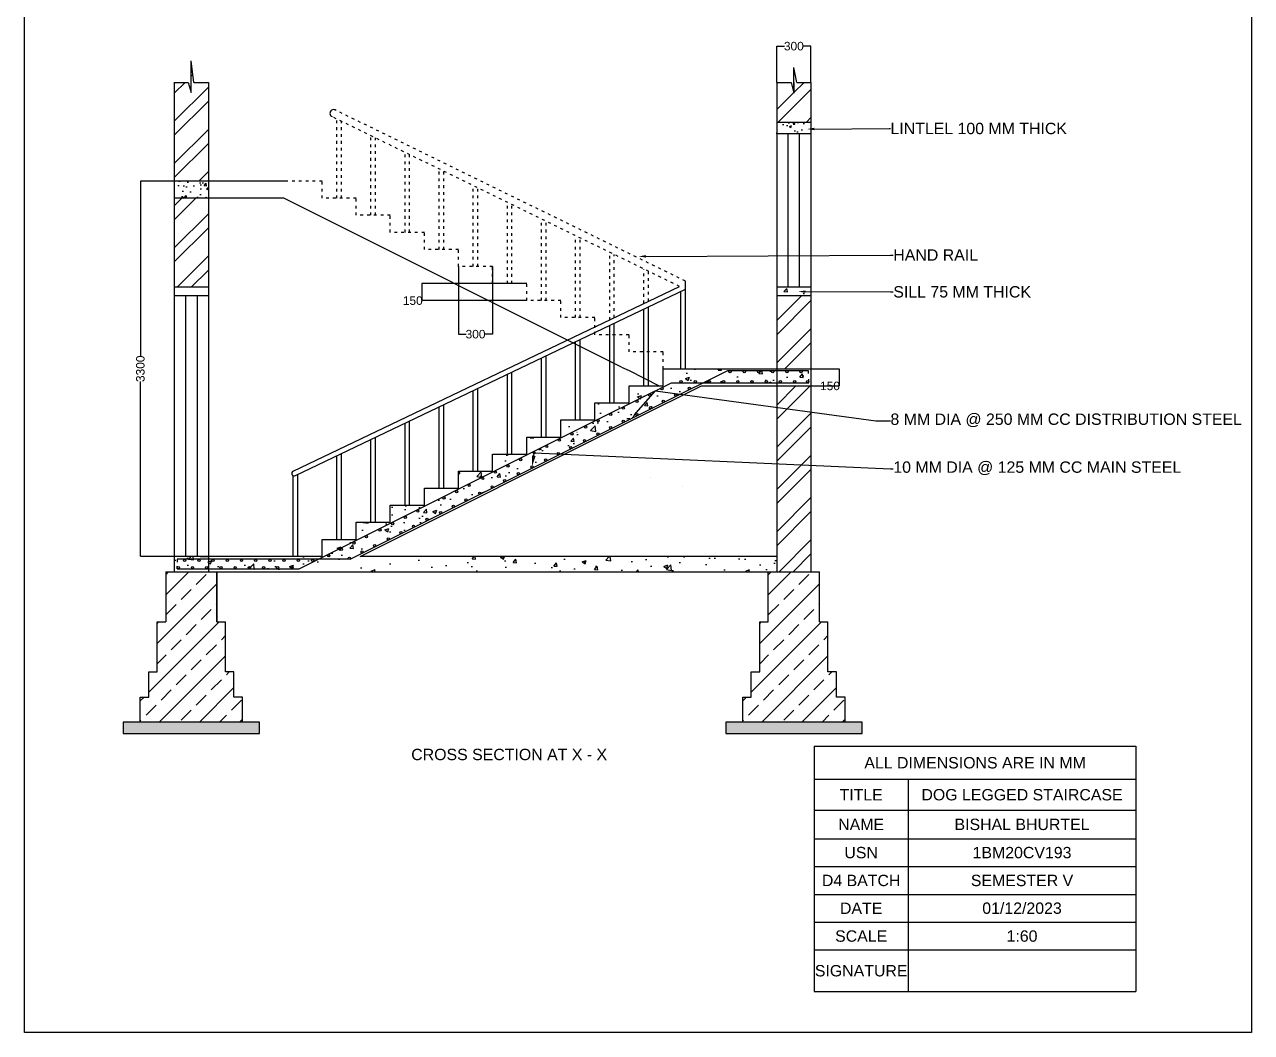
# Model space of a CAD drawing. Header units: inches. Extents: x 448145 to 618619, y -64863 to 148507.
# Drawn here: x 466675 to 477467, y 133731 to 142595 of the extents above; entities that cross this region are included whole.
import ezdxf
from ezdxf import colors
from ezdxf.entities.mleader import LeaderData, LeaderLine
from ezdxf.math import Vec2, Vec3

# ---------------------------------------------------------------- set-up
doc = ezdxf.new("R2010")
doc.units = ezdxf.units.IN
doc.header["$MEASUREMENT"] = 0
doc.linetypes.add('ACAD_ISO03W100', pattern=[30, 12, -18])
doc.layers.add('HATC', color=250, linetype='Continuous')
doc.styles.add('Annotative', font='Arial.ttf', dxfattribs={"height": 75})
doc.styles.get("Standard").update_dxf_attribs({"font": 'Arial.ttf', "height": 75})
doc.dimstyles.get("Standard").update_dxf_attribs({"dimtxt": 25, "dimasz": 1, "dimexe": 0.18, "dimexo": 0.0625, "dimgap": 0, "dimtad": 0, "dimtoh": 1, "dimdec": 0, "dimzin": 0, "dimdsep": 46, "dimtxsty": 'Standard', "dimcen": 0.09, "dimadec": 0, "dimazin": 0, "dimtfac": 1, "dimtdec": 0, "dimtofl": 0, "dimtmove": 0, "dimatfit": 3, "dimfxl": 0, "dimtolj": 1, "dimtzin": 0, "dimarcsym": 0})
pattern_1 = [(50, (454439.3, 133760.54), (358.63, -31.376), [37.5, -412.5]), (355, (454439.3, 133760.54), (-69.376, 376.096), [30, -330]), (100.4514, (454469.2, 133757.92), (289.2544, 344.72), [31.87, -350.571]), (46.1842, (454439.3, 133860.54), (533.621, -82.76), [56.25, -618.75]), (96.6356, (454483.77, 133853.64), (467.331, 487.059), [47.805, -525.857]), (351.1842, (454439.3, 133860.54), (467.331, 487.06), [45, -495]), (21, (454489.3, 133835.54), (298.4535, -201.3094), [37.5, -412.5]), (326, (454489.3, 133835.54), (121.658, 362.575), [30, -330]), (71.4514, (454514.18, 133818.76), (420.111, 161.2656), [31.87, -350.571]), (37.5, (454439.3, 133760.54), (6.0799, 166.4469), [0, -326, 0, -335, 0, -331.25]), (7.5, (454439.3, 133760.54), (131.5348, 197.2059), [0, -191, 0, -318.5, 0, -126.25]), (327.5, (454327.8, 133760.54), (266.9112, -11.2774), [0, -125, 0, -390, 0, -517.5]), (317.5, (454277.8, 133760.54), (291.593, 50.0525), [0, -162.5, 0, -259, 0, -367.5])]
pattern_2 = [(45, (454439.3, 133760.54), (-185.6155, 185.6155), []), (45, (454563.05, 133760.54), (-185.6155, 185.6155), [])]
pattern_3 = [(50, (454439.3, 133760.54), (179.315, -15.688), [18.75, -206.25]), (355, (454439.3, 133760.54), (-34.6878, 188.048), [15, -165]), (100.4514, (454454.25, 133759.23), (144.6272, 172.36), [15.935, -175.2855]), (46.1842, (454439.3, 133810.54), (266.8103, -41.3798), [28.125, -309.375]), (96.6356, (454461.54, 133807.1), (233.6655, 243.5297), [23.9026, -262.9284]), (351.1842, (454439.3, 133810.54), (233.6655, 243.5297), [22.5, -247.5]), (21, (454464.3, 133798.04), (149.2268, -100.6547), [18.75, -206.25]), (326, (454464.3, 133798.04), (60.8288, 181.2875), [15, -165]), (71.4514, (454476.74, 133789.65), (210.0556, 80.6328), [15.935, -175.2855]), (37.5, (454439.304, 133760.536), (3.03996, 83.22346), [0, -163, 0, -167.5, 0, -165.625]), (7.5, (454439.3, 133760.54), (65.7674, 98.60293), [0, -95.5, 0, -159.25, 0, -63.125]), (327.5, (454383.554, 133760.536), (133.4556, -5.63872), [0, -62.5, 0, -195, 0, -258.75]), (317.5, (454358.55, 133760.54), (145.79654, 25.02625), [0, -81.25, 0, -129.5, 0, -183.75])]

# ---------------------------------------------------------------- blocks, each defined once
blk = doc.blocks.new('*D59')
at = {"layer": 'Defpoints', "color": 0}
for p in [(473592, 142405), (473292, 142087), (473592, 142087)]:
    blk.add_point(p, dxfattribs=at)
at = {"layer": 'HATC', "color": 0, "lineweight": -2}
for p, q in [((473292, 142087), (473292, 142405)), ((473293, 142405), (473360, 142405)), ((473591, 142405), (473525, 142405)), ((473592, 142087), (473592, 142405))]:
    blk.add_line(p, q, dxfattribs=at)
at = {"layer": 'HATC', "color": 0}
for points in [[(473293, 142405), (473293, 142405), (473292, 142405)], [(473591, 142405), (473591, 142405), (473592, 142405)]]:
    blk.add_solid(points, dxfattribs=at)
at = {"layer": 'HATC', "color": 0, "insert": (473442, 142405), "char_height": 75, "attachment_point": 5}
blk.add_mtext('\\A1;300', dxfattribs=at)
blk = doc.blocks.new('*D60')
at = {"layer": 'Defpoints', "color": 0}
for p in [(473592, 139568), (472630, 139418), (473840, 139418)]:
    blk.add_point(p, dxfattribs=at)
at = {"layer": 'HATC', "color": 0, "lineweight": -2}
for p, q in [((473592, 139568), (473840, 139568)), ((473840, 139567), (473840, 139419)), ((472630, 139418), (473840, 139418)), ((473840, 139417), (473839, 139417)), ((473840, 139418), (473840, 139417))]:
    blk.add_line(p, q, dxfattribs=at)
at = {"layer": 'HATC', "color": 0}
for points in [[(473840, 139567), (473840, 139567), (473840, 139568)], [(473840, 139419), (473840, 139419), (473840, 139418)]]:
    blk.add_solid(points, dxfattribs=at)
at = {"layer": 'HATC', "color": 0, "insert": (473760, 139417), "char_height": 75, "attachment_point": 5}
blk.add_mtext('\\A1;150', dxfattribs=at)
blk = doc.blocks.new('*D61')
at = {"layer": 'Defpoints', "color": 0, "linetype": 'Continuous', "ltscale": 2}
for p in [(471092, 140318), (470170, 140168), (471092, 140168)]:
    blk.add_point(p, dxfattribs=at)
at = {"layer": 'HATC', "color": 0, "linetype": 'Continuous', "lineweight": -2, "ltscale": 2}
for p, q in [((471092, 140318), (470170, 140318)), ((470170, 140317), (470170, 140169)), ((470170, 140167), (470169, 140167)), ((471092, 140168), (470170, 140168)), ((470170, 140168), (470170, 140167))]:
    blk.add_line(p, q, dxfattribs=at)
at = {"layer": 'HATC', "color": 0, "linetype": 'Continuous', "ltscale": 2}
for points in [[(470170, 140317), (470171, 140317), (470170, 140318)], [(470170, 140169), (470171, 140169), (470170, 140168)]]:
    blk.add_solid(points, dxfattribs=at)
at = {"layer": 'HATC', "color": 0, "linetype": 'Continuous', "ltscale": 2, "insert": (470090, 140167), "char_height": 75, "attachment_point": 5}
blk.add_mtext('\\A1;150', dxfattribs=at)
blk = doc.blocks.new('*D62')
at = {"layer": 'Defpoints', "color": 0, "linetype": 'Continuous', "ltscale": 2}
for p in [(470492, 140468), (470792, 140468), (470792, 139872)]:
    blk.add_point(p, dxfattribs=at)
at = {"layer": 'HATC', "color": 0, "linetype": 'Continuous', "lineweight": -2, "ltscale": 2}
for p, q in [((470492, 140468), (470492, 139872)), ((470792, 140468), (470792, 139872)), ((470493, 139872), (470560, 139872)), ((470791, 139872), (470725, 139872))]:
    blk.add_line(p, q, dxfattribs=at)
at = {"layer": 'HATC', "color": 0, "linetype": 'Continuous', "ltscale": 2}
for points in [[(470493, 139872), (470493, 139872), (470492, 139872)], [(470791, 139872), (470791, 139872), (470792, 139872)]]:
    blk.add_solid(points, dxfattribs=at)
at = {"layer": 'HATC', "color": 0, "linetype": 'Continuous', "ltscale": 2, "insert": (470642, 139872), "char_height": 75, "attachment_point": 5}
blk.add_mtext('\\A1;300', dxfattribs=at)
blk = doc.blocks.new('*D63')
at = {"layer": 'Defpoints', "color": 0}
for p in [(467694, 141218), (467992, 141218), (467992, 137918)]:
    blk.add_point(p, dxfattribs=at)
at = {"layer": 'HATC', "color": 0, "lineweight": -2}
for p, q in [((467992, 141218), (467694, 141218)), ((467694, 141217), (467694, 139680)), ((467694, 137919), (467694, 139456)), ((467992, 137918), (467694, 137918))]:
    blk.add_line(p, q, dxfattribs=at)
at = {"layer": 'HATC', "color": 0}
for points in [[(467694, 141217), (467694, 141217), (467694, 141218)], [(467694, 137919), (467694, 137919), (467694, 137918)]]:
    blk.add_solid(points, dxfattribs=at)
at = {"layer": 'HATC', "color": 0, "insert": (467694, 139568), "char_height": 75, "attachment_point": 5, "rotation": 90}
blk.add_mtext('\\A1;3300', dxfattribs=at)
blk = doc.blocks.new('*T48')
at = {"layer": 'HATC', "color": 0, "linetype": 'ByBlock', "lineweight": -2}
for p, q in [((0, 0), (2829, 0)), ((0, 0), (0, -2158)), ((2829, 0), (2829, -2158)), ((0, -291), (2829, -291)), ((826, -291), (826, -2158)), ((0, -563), (2829, -563)), ((0, -813), (2829, -813)), ((0, -1058), (2829, -1058)), ((0, -1303), (2829, -1303)), ((0, -1548), (2829, -1548)), ((0, -1792), (2829, -1792)), ((0, -2158), (2829, -2158))]:
    blk.add_line(p, q, dxfattribs=at)
at = {"layer": 'HATC', "color": 0, "char_height": 100, "attachment_point": 5}
for s, insert, width in [('{\\fArial|b0|i0|c0|p0;\\C256;ALL DIMENSIONS ARE IN MM}', (1415, -146), 2829.31), ('TITLE', (413, -427), 825.53), ('DOG LEGGED STAIRCASE', (1828, -427), 2003.67), ('NAME', (413, -688), 825.53), ('BISHAL BHURTEL', (1828, -688), 2003.67), ('1BM20CV193', (1828, -936), 2003.67), ('SEMESTER V', (1828, -1181), 2003.67), ('01/12/2023', (1828, -1425), 2003.67), ('1:60', (1828, -1670), 2003.67)]:
    blk.add_mtext(s, dxfattribs=dict(at, insert=insert, width=width))
at = {"layer": 'HATC', "color": 0, "char_height": 100, "width": 825.53, "attachment_point": 5, "style": 'Annotative'}
for s, insert in [('USN', (413, -936)), ('D4 BATCH', (413, -1181)), ('DATE', (413, -1425)), ('SCALE', (413, -1670)), ('SIGNATURE', (413, -1975))]:
    blk.add_mtext(s, dxfattribs=dict(at, insert=insert))

msp = doc.modelspace()

# ---------------------------------------------------------------- hatches: boundary and pattern name
at = {"layer": 'HATC'}
h = msp.add_hatch(dxfattribs=at)
h.set_pattern_fill('ANSI32', color=256, scale=700)
h.set_pattern_definition(pattern_2)
h.paths.add_polyline_path([(473592.233, 146386.383), (467992.233, 146386.383), (467992.233, 145386.187), (468292.233, 145386.187), (468292.233, 146086.383), (473292.233, 146086.383), (473292.233, 145736.383), (473592.233, 145736.383), (473592.233, 146086.383)])
h.paths.add_polyline_path([(468292.233, 141067.798), (467992.233, 141067.798), (467992.233, 140284.923), (468292.233, 140284.923)])
h.paths.add_polyline_path([(473592.233, 139106.083), (473292.233, 139103.994), (473292.233, 137783.634), (473592.233, 137783.634)])
h.paths.add_polyline_path([(473592.233, 139417.798), (473292.233, 139417.798), (473292.233, 139103.994), (473592.233, 139106.083)])
h.paths.add_polyline_path([(468292.233, 144186.187), (467992.233, 144186.187), (467992.233, 143586.187), (473292.233, 143586.187), (473592.233, 143586.187), (473592.233, 143886.187), (473592.233, 144236.383), (473292.233, 144236.383), (473292.233, 143886.383), (473292.233, 143886.187), (468292.233, 143886.187)])
h = msp.add_hatch(dxfattribs=at)
h.set_pattern_fill('ANSI32', color=256, scale=700)
h.set_pattern_definition(pattern_2)
h.paths.add_polyline_path([(468292.233, 142086.889), (468165.504, 142086.889), (468140.504, 142275.154), (468140.504, 141998.649), (468115.504, 142086.889), (467992.233, 142086.889), (467992.233, 141217.798), (468292.233, 141217.798)])
h = msp.add_hatch(dxfattribs=at)
h.set_pattern_fill('ANSI32', color=256, scale=700)
h.set_pattern_definition(pattern_2)
h.paths.add_polyline_path([(473592.233, 142086.889), (473467.233, 142086.889), (473442.233, 142218.54), (473442.233, 141991.206), (473417.233, 142086.889), (473292.233, 142086.889), (473292.233, 141736.621), (473592.233, 141736.621)])
h = msp.add_hatch(dxfattribs=at)
h.set_pattern_fill('AR-CONC', color=256, scale=25)
h.set_pattern_definition(pattern_3)
h.paths.add_polyline_path([(473592.233, 141736.621), (473292.233, 141736.621), (473292.233, 141636.621), (473592.233, 141636.621)])
h = msp.add_hatch(dxfattribs=at)
h.set_pattern_fill('AR-CONC', color=256, scale=25)
h.set_pattern_definition(pattern_3)
h.paths.add_polyline_path([(468292.233, 141217.798), (467992.233, 141217.798), (467992.233, 141067.798), (468292.233, 141067.798)])
h = msp.add_hatch(dxfattribs=at)
h.set_pattern_fill('AR-CONC', color=256, scale=50)
h.set_pattern_definition(pattern_1)
h.paths.add_polyline_path([(473592.233, 140285.109), (473292.233, 140285.109), (473292.233, 140210.109), (473592.233, 140210.109)])
h = msp.add_hatch(dxfattribs=at)
h.set_pattern_fill('ANSI32', color=256, scale=700)
h.set_pattern_definition(pattern_2)
h.paths.add_polyline_path([(473592.233, 140210.109), (473292.233, 140210.109), (473292.233, 139567.798), (473592.233, 139567.798)])
h = msp.add_hatch(dxfattribs=at)
h.set_pattern_fill('AR-CONC', color=256, scale=50)
h.set_pattern_definition(pattern_1)
h.paths.add_polyline_path([(473292.233, 139552.567), (472860.3, 139552.567), (472644.211, 139444.934), (473292.233, 139444.934)])
h.paths.add_polyline_path([(473592.233, 139552.567), (473292.233, 139552.567), (473292.233, 139444.934), (473592.233, 139444.934)])
h.paths.add_polyline_path([(468292.233, 137917.798), (467992.233, 137917.798), (467992.233, 137783.634), (468292.233, 137783.634)])
h = msp.add_hatch(color=256, dxfattribs=at)
h.dxf.hatch_style = 1
h.paths.add_polyline_path([(468037.506, 137818.634, 1), (468017.506, 137818.634, 1)])
h.paths.add_polyline_path([(468142.506, 137818.634, 1), (468162.506, 137818.634, 1)])
h.paths.add_polyline_path([(468073.369, 137882.798, 1), (468093.369, 137882.798, 1)])
h.paths.add_polyline_path([(468198.369, 137882.798, 1), (468218.369, 137882.798, 1)])
h.paths.add_polyline_path([(468267.506, 137818.634, 1), (468287.506, 137818.634, 1)])
h.paths.add_polyline_path([(468343.369, 137882.798, 1), (468323.369, 137882.798, 1)])
h.paths.add_polyline_path([(468392.506, 137818.634, 1), (468412.506, 137818.634, 1)])
h.paths.add_polyline_path([(468468.369, 137882.798, 1), (468448.369, 137882.798, 1)])
h.paths.add_polyline_path([(468517.506, 137818.634, 1), (468537.506, 137818.634, 1)])
h.paths.add_polyline_path([(468593.369, 137882.798, 1), (468573.369, 137882.798, 1)])
h.paths.add_polyline_path([(468642.506, 137818.634, 1), (468662.506, 137818.634, 1)])
h.paths.add_polyline_path([(468698.369, 137882.798, 1), (468718.369, 137882.798, 1)])
h.paths.add_polyline_path([(468767.506, 137818.634, 1), (468787.506, 137818.634, 1)])
h.paths.add_polyline_path([(468843.369, 137882.798, 1), (468823.369, 137882.798, 1)])
h.paths.add_polyline_path([(468912.506, 137818.634, 1), (468892.506, 137818.634, 1)])
h.paths.add_polyline_path([(468968.369, 137882.798, 1), (468948.369, 137882.798, 1)])
h.paths.add_polyline_path([(469017.506, 137818.634, 1), (469037.506, 137818.634, 1)])
h.paths.add_polyline_path([(469093.369, 137882.798, 1), (469073.369, 137882.798, 1)])
h.paths.add_polyline_path([(469198.369, 137882.798, 1), (469218.369, 137882.798, 1)])
h.paths.add_polyline_path([(469523.102, 137902.798, 1), (469543.102, 137902.798, 1)])
h.paths.add_polyline_path([(469340.426, 137924.479, 1), (469360.426, 137924.479, 1)])
h.paths.add_polyline_path([(469471.53, 137980.118, 1), (469451.53, 137980.118, 1)])
h.paths.add_polyline_path([(469561.971, 138035.462, 1), (469581.971, 138035.462, 1)])
h.paths.add_polyline_path([(469634.539, 137956.922, 0.533509961), (469648.337, 137947.671), (469649.661, 137948.333, 0.264171061), (469654.539, 137956.922, 1)])
h.paths.add_polyline_path([(469744.981, 138012.265, 1), (469764.981, 138012.265, 1)])
h.paths.add_polyline_path([(469672.413, 138090.806, 1), (469692.413, 138090.806, 1)])
h.paths.add_polyline_path([(469812.291, 138150.642, 1), (469792.291, 138150.642, 1)])
h.paths.add_polyline_path([(469923.395, 138206.282, 1), (469903.395, 138206.282, 1)])
h.paths.add_polyline_path([(469864.858, 138072.102, 1), (469884.858, 138072.102, 1)])
h.paths.add_polyline_path([(469975.962, 138127.741, 1), (469995.962, 138127.741, 1)])
h.paths.add_polyline_path([(470013.836, 138261.625, 1), (470033.836, 138261.625, 1)])
h.paths.add_polyline_path([(470144.277, 138316.969, 1), (470124.277, 138316.969, 1)])
h.paths.add_polyline_path([(470086.404, 138183.085, 1), (470106.404, 138183.085, 1)])
h.paths.add_polyline_path([(470206.282, 138242.921, 1), (470226.282, 138242.921, 1)])
h.paths.add_polyline_path([(470325.922, 138303.249, 1), (470345.922, 138303.249, 1)])
h.paths.add_polyline_path([(470355.259, 138432.445, 1), (470375.259, 138432.445, 1)])
h.paths.add_polyline_path([(470437.025, 138358.888, 1), (470457.025, 138358.888, 1)])
h.paths.add_polyline_path([(470485.701, 138487.788, 1), (470465.701, 138487.788, 1)])
h.paths.add_polyline_path([(470567.467, 138414.232, 1), (470547.467, 138414.232, 1)])
h.paths.add_polyline_path([(470576.142, 138543.132, 1), (470596.142, 138543.132, 1)])
h.paths.add_polyline_path([(470687.345, 138474.068, 1), (470667.345, 138474.068, 1)])
h.paths.add_polyline_path([(470696.02, 138602.969, 1), (470716.02, 138602.969, 1)])
h.paths.add_polyline_path([(470807.124, 138658.608, 1), (470827.124, 138658.608, 1)])
h.paths.add_polyline_path([(470798.55, 138529.587, 1), (470778.55, 138529.587, 1)])
h.paths.add_polyline_path([(470908.992, 138584.931, 1), (470888.992, 138584.931, 1)])
h.paths.add_polyline_path([(470917.565, 138713.952, 1), (470937.565, 138713.952, 1)])
h.paths.add_polyline_path([(471008.87, 138644.767, 1), (471028.87, 138644.767, 1)])
h.paths.add_polyline_path([(471028.007, 138769.295, 1), (471048.007, 138769.295, 1)])
h.paths.add_polyline_path([(471128.51, 138705.095, 1), (471148.51, 138705.095, 1)])
h.paths.add_polyline_path([(471147.884, 138829.132, 1), (471167.884, 138829.132, 1)])
h.paths.add_polyline_path([(471248.302, 138764.955, 1), (471268.302, 138764.955, 1)])
h.paths.add_polyline_path([(471258.988, 138884.771, 1), (471278.988, 138884.771, 1)])
h.paths.add_polyline_path([(471359.406, 138820.594, 1), (471379.406, 138820.594, 1)])
h.paths.add_polyline_path([(471369.43, 138940.115, 1), (471389.43, 138940.115, 1)])
h.paths.add_polyline_path([(471469.847, 138875.938, 1), (471489.847, 138875.938, 1)])
h.paths.add_polyline_path([(471479.871, 138995.459, 1), (471499.871, 138995.459, 1)])
h.paths.add_polyline_path([(471590.451, 138935.284, 1), (471610.451, 138935.284, 1)])
h.paths.add_polyline_path([(471599.749, 139055.295, 1), (471619.749, 139055.295, 1)])
h.paths.add_polyline_path([(471710.091, 138995.611, 1), (471730.091, 138995.611, 1)])
h.paths.add_polyline_path([(471710.853, 139110.934, 1), (471730.853, 139110.934, 1)])
h.paths.add_polyline_path([(471841.195, 139051.25, 1), (471821.195, 139051.25, 1)])
h.paths.add_polyline_path([(471821.294, 139166.278, 1), (471841.294, 139166.278, 1)])
h.paths.add_polyline_path([(471931.636, 139106.594, 1), (471951.636, 139106.594, 1)])
h.paths.add_polyline_path([(471931.736, 139221.622, 1), (471951.736, 139221.622, 1)])
h.paths.add_polyline_path([(472071.614, 139281.458, 1), (472051.614, 139281.458, 1)])
h.paths.add_polyline_path([(472072.029, 139166.001, 1), (472052.029, 139166.001, 1)])
h.paths.add_polyline_path([(472171.669, 139226.328, 1), (472191.669, 139226.328, 1)])
h.paths.add_polyline_path([(472162.718, 139337.098, 1), (472182.718, 139337.098, 1)])
h.paths.add_polyline_path([(472293.159, 139392.441, 1), (472273.159, 139392.441, 1)])
h.paths.add_polyline_path([(472282.773, 139281.968, 1), (472302.773, 139281.968, 1)])
h.paths.add_polyline_path([(472393.214, 139337.311, 1), (472413.214, 139337.311, 1)])
h.paths.add_polyline_path([(472439.27, 139454.934, 1), (472459.27, 139454.934, 1)])
h.paths.add_polyline_path([(472513.092, 139397.148, 1), (472533.092, 139397.148, 1)])
h.paths.add_polyline_path([(472564.27, 139454.934, 1), (472584.27, 139454.934, 1)])
h.paths.add_polyline_path([(472709.27, 139454.934, 1), (472689.27, 139454.934, 1)])
h.paths.add_polyline_path([(472814.27, 139454.934, 1), (472834.27, 139454.934, 1)])
h.paths.add_polyline_path([(472870.985, 139541.777, 1), (472890.985, 139541.777, 1)])
h.paths.add_polyline_path([(472939.27, 139454.934, 1), (472959.27, 139454.934, 1)])
h.paths.add_polyline_path([(472995.985, 139541.777, 1), (473015.985, 139541.777, 1)])
h.paths.add_polyline_path([(473064.27, 139454.934, 1), (473084.27, 139454.934, 1)])
h.paths.add_polyline_path([(473140.985, 139541.777, 1), (473120.985, 139541.777, 1)])
h.paths.add_polyline_path([(473189.27, 139454.934, 1), (473209.27, 139454.934, 1)])
h.paths.add_polyline_path([(473245.985, 139541.777, 1), (473265.985, 139541.777, 1)])
h.paths.add_polyline_path([(473314.27, 139454.934, 1), (473334.27, 139454.934, 1)])
h.paths.add_polyline_path([(473370.985, 139541.777, 1), (473390.985, 139541.777, 1)])
h.paths.add_polyline_path([(473439.27, 139454.934, 1), (473459.27, 139454.934, 1)])
h.paths.add_polyline_path([(473495.985, 139541.777, 1), (473515.985, 139541.777, 1)])
h.paths.add_polyline_path([(473554.179, 139454.934, 1), (473574.179, 139454.934, 1)])
h = msp.add_hatch(dxfattribs=at)
h.set_pattern_fill('AR-CONC', color=256, scale=50)
h.set_pattern_definition(pattern_1)
h.paths.add_polyline_path([(472289.802, 139268.403), (472860.3, 139552.567), (473292.233, 139552.567), (473292.233, 139567.798), (472292.233, 139567.798), (472292.233, 139417.798), (471992.233, 139417.798), (471992.233, 139267.798), (471692.233, 139267.798), (471692.233, 139117.798), (471392.233, 139117.798), (471392.233, 138967.798), (471092.233, 138967.798), (471092.233, 138817.798), (470792.233, 138817.798), (470792.233, 138667.798), (470492.233, 138667.798), (470492.233, 138517.798), (470192.233, 138517.798), (470192.233, 138367.798), (469892.233, 138367.798), (469892.233, 138217.798), (469592.233, 138217.798), (469592.233, 138067.798), (469292.233, 138067.798), (469292.233, 137917.798), (468292.233, 137917.798), (468292.233, 137803.16), (469359.315, 137803.16), (469589.802, 137918.403)])
h = msp.add_hatch(dxfattribs=at)
h.set_pattern_fill('AR-CONC', color=256, scale=50)
h.set_pattern_definition(pattern_1)
h.paths.add_polyline_path([(473292.233, 137917.798), (469588.592, 137917.798), (469320.264, 137783.634), (469359.315, 137783.634), (473292.233, 137783.634)])
h = msp.add_hatch(dxfattribs=at)
h.set_pattern_fill('ANSI33', color=256, scale=1000)
h.set_pattern_definition([(45, (-368189.57, -547913.07), (-176.776695, 176.776695), []), (45, (-368012.8, -547913.07), (-176.776695, 176.776695), [125, -62.5])])
h.paths.add_polyline_path([(467917.233, 137341.526), (467842.233, 137341.526), (467842.233, 136901.526), (467767.233, 136901.526), (467767.233, 136681.526), (467692.233, 136681.526), (467692.233, 136461.526), (468592.233, 136461.526), (468592.233, 136681.527), (468517.233, 136681.527), (468517.233, 136901.527), (468442.233, 136901.527), (468442.233, 137341.527), (468367.233, 137341.527), (468367.233, 137781.527), (467917.233, 137781.527), (467917.233, 137781.526)])
h = msp.add_hatch(dxfattribs=at)
h.set_pattern_fill('ANSI33', color=256, scale=1000)
h.set_pattern_definition([(45, (-362889.57, -547913.07), (-176.776695, 176.776695), []), (45, (-362712.8, -547913.07), (-176.776695, 176.776695), [125, -62.5])])
h.paths.add_polyline_path([(473217.233, 137341.526), (473142.233, 137341.526), (473142.233, 136901.526), (473067.233, 136901.526), (473067.233, 136681.526), (472992.233, 136681.526), (472992.233, 136461.526), (473892.233, 136461.526), (473892.233, 136681.527), (473817.233, 136681.527), (473817.233, 136901.527), (473742.233, 136901.527), (473742.233, 137341.527), (473667.233, 137341.527), (473667.233, 137781.527), (473217.233, 137781.527), (473217.233, 137781.526)])
h = msp.add_hatch(dxfattribs=at)
h.set_pattern_fill('AR-CONC', color=256, scale=25)
h.set_pattern_definition(pattern_3)
h.paths.add_polyline_path([(468742.233, 136461.526), (467542.233, 136461.526), (467542.233, 136361.526), (468742.233, 136361.526)])
h.paths.add_polyline_path([(474042.233, 136461.526), (472842.233, 136461.526), (472842.233, 136361.526), (474042.233, 136361.526)])

# ---------------------------------------------------------------- linework, layer by layer
for p, q in [((468140.504, 141998.649), (468140.504, 142275.154)), ((468165.504, 142086.889), (468140.504, 142275.154)), ((473442.233, 141991.206), (473442.233, 142218.54)), ((473467.233, 142086.889), (473442.233, 142218.54)), ((467988.775, 142086.889), (468115.504, 142086.889)), ((467992.233, 142086.889), (467992.233, 137917.798)), ((468115.504, 142086.889), (468140.504, 141998.649)), ((468165.504, 142086.889), (468292.233, 142086.889)), ((468292.233, 142086.889), (468292.233, 137917.798)), ((473292.233, 142086.889), (473417.233, 142086.889)), ((473292.233, 142086.889), (473292.233, 137783.634)), ((473417.233, 142086.889), (473442.233, 141991.206)), ((473442.233, 142086.889), (473442.233, 141991.206)), ((473467.233, 142086.889), (473592.233, 142086.889)), ((473592.233, 142086.889), (473592.233, 137783.634)), ((473292.233, 141736.621), (473592.233, 141736.621)), ((473292.233, 141636.621), (473592.233, 141636.621)), ((473392.451, 140285.1), (473392.233, 141636.613)), ((473492.451, 140285.117), (473492.233, 141636.629)), ((468992.233, 141217.798), (467992.233, 141217.798)), ((468956.823, 141067.798), (467992.233, 141067.798)), ((471925.151, 139583.634), (468956.823, 141067.798)), ((472488, 139566.743), (472488, 140339.36)), ((468292.233, 140284.923), (467992.233, 140284.923)), ((468292.233, 140210.203), (467992.233, 140210.203)), ((468092.233, 140210.203), (468092.233, 137917.798)), ((468192.233, 140210.203), (468192.233, 137917.798)), ((469038.078, 138668.929), (472436.162, 140291.983)), ((469057.473, 138628.323), (472488, 140266.873)), ((472448, 139566.743), (472448, 140247.767)), ((473592.669, 140285.109), (473292.233, 140285.109)), ((473592.669, 140210.109), (473292.233, 140210.109)), ((472122.233, 140142.038), (472122.233, 140167.798)), ((472122.233, 139417.798), (472122.233, 140092.169)), ((472122.233, 139717.798), (472122.233, 140092.169)), ((472162.233, 140161.144), (472162.233, 140167.798)), ((472162.233, 139417.798), (472162.233, 140111.274)), ((472162.233, 139717.798), (472162.233, 140111.274)), ((471822.233, 139998.747), (471822.233, 140017.798)), ((471822.233, 139267.798), (471822.233, 139948.877)), ((471822.233, 139867.798), (471822.233, 139948.877)), ((471862.233, 139267.798), (471862.233, 139967.983)), ((471862.233, 139867.798), (471862.233, 139967.983)), ((471522.233, 139117.798), (471522.233, 139805.586)), ((471562.233, 139117.798), (471562.233, 139824.691)), ((471222.233, 138967.798), (471222.233, 139662.294)), ((471262.233, 138967.798), (471262.233, 139681.4)), ((471925.151, 139583.634), (471992.233, 139551.798)), ((471992.233, 139551.798), (472257.051, 139417.798)), ((472292.233, 139567.798), (473592.233, 139567.798)), ((472292.233, 139417.798), (472292.233, 139567.798)), ((473567.233, 139552.567), (473567.233, 139527.567)), ((470922.233, 138817.798), (470922.233, 139519.003)), ((470962.233, 138817.798), (470962.233, 139538.109)), ((473574.27, 139469.934), (473574.27, 139476.763)), ((473574.27, 139444.934), (473574.27, 139469.934)), ((470622.233, 138667.798), (470622.233, 139375.712)), ((470662.233, 138667.798), (470662.233, 139394.817)), ((471992.233, 139267.798), (471992.233, 139417.798)), ((471992.233, 139417.798), (472292.233, 139417.798)), ((472629.813, 139417.798), (473592.233, 139417.798)), ((470322.233, 138517.798), (470322.233, 139232.42)), ((470362.233, 138517.798), (470362.233, 139251.526)), ((471692.233, 139117.798), (471692.233, 139267.798)), ((471692.233, 139267.798), (471992.233, 139267.798)), ((471392.233, 138967.798), (471392.233, 139117.798)), ((471392.233, 139117.798), (471692.233, 139117.798)), ((470022.233, 138367.798), (470022.233, 139089.129)), ((470062.233, 138367.798), (470062.233, 139108.234)), ((469722.233, 138217.798), (469722.233, 138945.837)), ((469762.233, 138217.798), (469762.233, 138964.943)), ((471092.233, 138817.798), (471092.233, 138967.798)), ((471092.233, 138967.798), (471392.233, 138967.798)), ((469422.233, 138067.798), (469422.233, 138802.546)), ((469454.166, 138817.798), (469462.233, 138817.798)), ((469462.233, 138067.798), (469462.233, 138817.798)), ((470792.233, 138667.798), (470792.233, 138817.798)), ((470792.233, 138817.798), (471092.233, 138817.798)), ((471459.215, 138833.585), (471459.265, 138833.609)), ((469038.078, 137918.929), (469038.078, 138628.355)), ((469078.078, 137918.929), (469078.078, 138638.164)), ((470492.233, 138517.798), (470492.233, 138667.798)), ((470492.233, 138667.798), (470792.233, 138667.798)), ((470192.233, 138367.798), (470192.233, 138517.798)), ((470192.233, 138517.798), (470492.233, 138517.798)), ((469892.233, 138217.798), (469892.233, 138367.798)), ((469892.233, 138367.798), (470192.233, 138367.798)), ((469592.233, 138067.798), (469592.233, 138217.798)), ((469592.233, 138217.798), (469892.233, 138217.798)), ((469292.233, 137917.798), (469292.233, 138067.798)), ((469292.233, 138067.798), (469592.233, 138067.798)), ((469292.233, 137917.798), (467992.233, 137917.798)), ((467992.233, 137917.798), (467992.233, 137783.634)), ((469538.592, 137892.798), (468017.233, 137892.798)), ((468017.233, 137892.798), (468017.233, 137867.798)), ((468017.233, 137808.634), (468017.233, 137833.634)), ((468017.233, 137808.634), (468017.233, 137833.634)), ((468292.233, 137917.798), (468292.233, 137783.634)), ((469292.233, 137917.798), (469292.233, 137917.798)), ((469292.233, 137917.798), (469292.233, 137917.798)), ((469357.867, 137917.798), (469342.985, 137917.798)), ((473292.233, 137917.798), (469627.643, 137917.798)), ((467917.233, 137783.634), (473667.233, 137783.634)), ((467917.233, 137783.634), (467917.233, 137341.526)), ((468017.233, 137808.634), (469090.661, 137808.634)), ((468367.233, 137783.634), (468367.233, 137341.527)), ((468367.233, 137341.527), (468367.233, 137783.634)), ((473217.233, 137341.526), (473217.233, 137783.634)), ((473667.233, 137341.527), (473667.233, 137783.634)), ((467842.233, 136901.526), (467842.233, 137341.526)), ((468442.233, 136901.527), (468442.233, 137341.527)), ((473142.233, 136901.526), (473142.233, 137341.526)), ((473742.233, 136901.527), (473742.233, 137341.527)), ((467767.233, 136681.526), (467767.233, 136901.526)), ((467767.233, 136901.526), (467842.233, 136901.526)), ((468517.233, 136901.527), (468442.233, 136901.527)), ((468517.233, 136681.527), (468517.233, 136901.527)), ((473067.233, 136681.526), (473067.233, 136901.526)), ((473067.233, 136901.526), (473142.233, 136901.526)), ((473817.233, 136901.527), (473742.233, 136901.527)), ((473817.233, 136681.527), (473817.233, 136901.527)), ((467692.233, 136461.526), (467692.233, 136681.526)), ((467692.233, 136681.526), (467767.233, 136681.526)), ((468592.233, 136681.527), (468517.233, 136681.527)), ((468592.233, 136461.526), (468592.233, 136681.527)), ((472992.233, 136461.526), (472992.233, 136681.526)), ((472992.233, 136681.526), (473067.233, 136681.526)), ((473892.233, 136681.527), (473817.233, 136681.527)), ((473892.233, 136461.526), (473892.233, 136681.527)), ((468742.233, 136461.526), (467542.233, 136461.526)), ((468742.233, 136361.526), (468742.233, 136461.526)), ((474042.233, 136461.526), (472842.233, 136461.526)), ((474042.233, 136361.526), (474042.233, 136461.526)), ((467542.233, 136361.526), (468742.233, 136361.526)), ((472842.233, 136361.526), (474042.233, 136361.526))]:
    msp.add_line(p, q, dxfattribs=at)
at = {"layer": 'HATC', "linetype": 'ACAD_ISO03W100', "ltscale": 2}
for p, q in [((472488, 140339.36), (469408.424, 141844.067)), ((472436.162, 140291.983), (469379.746, 141785.374)), ((469422.233, 141067.798), (469422.233, 141764.614)), ((469462.233, 141067.798), (469462.233, 141745.07)), ((469722.233, 140917.798), (469722.233, 141618.031)), ((469762.233, 140917.798), (469762.233, 141598.487)), ((470022.233, 140767.798), (470022.233, 141471.449)), ((470062.233, 140767.798), (470062.233, 141451.905)), ((470322.233, 140617.798), (470322.233, 141324.866)), ((470362.233, 140617.798), (470362.233, 141305.322)), ((469292.233, 141217.798), (468992.233, 141217.798)), ((469292.233, 141067.798), (469292.233, 141217.798)), ((470622.233, 140467.798), (470622.233, 141178.284)), ((469592.233, 141067.798), (469292.233, 141067.798)), ((469592.233, 141067.798), (469292.233, 141067.798)), ((469592.233, 140917.798), (469592.233, 141067.798)), ((470662.233, 140467.798), (470662.233, 141158.74)), ((470922.233, 140317.798), (470922.233, 141031.701)), ((470962.233, 140317.798), (470962.233, 141012.157)), ((469892.233, 140917.798), (469592.233, 140917.798)), ((469892.233, 140767.798), (469892.233, 140917.798)), ((471222.233, 140167.798), (471222.233, 140885.119)), ((471262.233, 140167.798), (471262.233, 140865.575)), ((470192.233, 140767.798), (469892.233, 140767.798)), ((470192.233, 140617.798), (470192.233, 140767.798)), ((471522.233, 140017.798), (471522.233, 140738.536)), ((471562.233, 140017.798), (471562.233, 140718.992)), ((470492.233, 140617.798), (470192.233, 140617.798)), ((470492.233, 140467.798), (470492.233, 140617.798)), ((471822.233, 139998.747), (471822.233, 140591.883)), ((471862.233, 140017.852), (471862.233, 140572.343)), ((470792.233, 140467.798), (470492.233, 140467.798)), ((470792.233, 140317.798), (470792.233, 140467.798)), ((472122.233, 140142.038), (472122.233, 140445.335)), ((472162.233, 140161.144), (472162.233, 140425.795)), ((471092.233, 140317.798), (470792.233, 140317.798)), ((471092.233, 140167.798), (471092.233, 140317.798)), ((471392.233, 140167.798), (471092.233, 140167.798)), ((471392.233, 140017.798), (471392.233, 140167.798)), ((471692.233, 140017.798), (471392.233, 140017.798)), ((471692.233, 139867.798), (471692.233, 140017.798)), ((471992.233, 139867.798), (471692.233, 139867.798)), ((471992.233, 139717.798), (471992.233, 139867.798)), ((472292.233, 139717.798), (471992.233, 139717.798)), ((472292.233, 139567.798), (472292.233, 139717.798))]:
    msp.add_line(p, q, dxfattribs=at)
at = {"layer": 'HATC', "lineweight": 30}
for p, q in [((472289.802, 139268.403), (472860.3, 139552.567)), ((472860.3, 139552.567), (473567.233, 139552.567)), ((469538.592, 137892.798), (472289.802, 139268.403))]:
    msp.add_line(p, q, dxfattribs=at)
at = {"layer": 'HATC', "linetype": 'Continuous'}
for p, q in [((472057.072, 139323.854), (472057.072, 139323.854)), ((472057.072, 139323.854), (472057.072, 139323.854)), ((472177.122, 138614.209), (472177.122, 138614.209)), ((472461.388, 138529.595), (472461.388, 138529.595)), ((467842.233, 137341.526), (467917.233, 137341.526)), ((468367.233, 137341.527), (468442.233, 137341.527)), ((473142.233, 137341.526), (473217.233, 137341.526)), ((473667.233, 137341.527), (473742.233, 137341.527)), ((467542.233, 136461.526), (467542.233, 136361.526)), ((472842.233, 136461.526), (472842.233, 136361.526))]:
    msp.add_line(p, q, dxfattribs=at)
at = {"layer": 'HATC'}
msp.add_lwpolyline([(466674.947, 147858.563), (477467.231, 147858.563), (477467.231, 133731.479), (466674.947, 133731.479)], close=True, dxfattribs=at)
at = {"layer": 'HATC', "lineweight": 30}
msp.add_lwpolyline([(469090.661, 137808.634), (471768.623, 139147.615), (472365.529, 139444.934), (473574.27, 139444.934)], dxfattribs=at)
at = {"layer": 'HATC'}
for points in [[(469627.643, 137917.798), (472059.315, 139133.634), (472629.813, 139417.798)], [(471534.43, 139010.946), (471535.269, 139011.366)], [(468219.262, 137918.403), (468292.233, 137918.403)]]:
    msp.add_lwpolyline(points, dxfattribs=at)
for centre in [(472880.985, 139541.777), (473005.985, 139541.777), (473130.985, 139541.777), (473255.985, 139541.777), (473380.985, 139541.777), (473505.985, 139541.777), (472449.27, 139454.934), (472574.27, 139454.934), (472699.27, 139454.934), (472824.27, 139454.934), (472949.27, 139454.934), (473074.27, 139454.934), (473199.27, 139454.934), (473324.27, 139454.934), (473449.27, 139454.934), (473564.179, 139454.934), (472172.718, 139337.098), (472283.159, 139392.441), (472403.214, 139337.311), (472523.092, 139397.148), (471941.736, 139221.622), (472061.614, 139281.458), (472181.669, 139226.328), (472292.773, 139281.968), (471720.853, 139110.934), (471831.294, 139166.278), (471941.636, 139106.594), (472062.029, 139166.001), (471489.871, 138995.459), (471609.749, 139055.295), (471720.091, 138995.611), (471831.195, 139051.25), (471379.43, 138940.115), (471600.451, 138935.284), (471157.884, 138829.132), (471268.988, 138884.771), (471369.406, 138820.594), (471479.847, 138875.938), (470927.565, 138713.952), (470927.565, 138713.952), (471038.007, 138769.295), (471138.51, 138705.095), (471258.302, 138764.955), (470706.02, 138602.969), (470817.124, 138658.608), (470898.992, 138584.931), (471018.87, 138644.767), (470475.701, 138487.788), (470475.701, 138487.788), (470586.142, 138543.132), (470677.345, 138474.068), (470788.55, 138529.587), (470365.259, 138432.445), (470447.025, 138358.888), (470557.467, 138414.232), (470023.836, 138261.625), (470134.277, 138316.969), (470216.282, 138242.921), (470335.922, 138303.249), (469802.291, 138150.642), (469913.395, 138206.282), (470096.404, 138183.085), (469571.971, 138035.462), (469682.413, 138090.806), (469874.858, 138072.102), (469985.962, 138127.741), (469350.426, 137924.479), (469461.53, 137980.118), (469644.539, 137956.922), (469754.981, 138012.265), (468027.506, 137818.634), (468083.369, 137882.798), (468152.506, 137818.634), (468208.369, 137882.798), (468208.369, 137882.798), (468277.506, 137818.634), (468277.506, 137818.634), (468333.369, 137882.798), (468402.506, 137818.634), (468458.369, 137882.798), (468527.506, 137818.634), (468583.369, 137882.798), (468652.506, 137818.634), (468708.369, 137882.798), (468777.506, 137818.634), (468833.369, 137882.798), (468902.506, 137818.634), (468958.369, 137882.798), (468958.369, 137882.798), (469027.506, 137818.634), (469083.369, 137882.798), (469208.369, 137882.798), (469533.102, 137902.798)]:
    msp.add_circle(centre, 10, dxfattribs=at)
for centre, radius, start, end in [((469394.085, 141814.72), 32.663, 63.9594776, 243.9594776), ((469047.775, 138648.626), 22.5, 115.5309185, 295.5309185)]:
    msp.add_arc(centre, radius, start, end, dxfattribs=at)

# ---------------------------------------------------------------- block references
msp.add_blockref('*T48', (473621.041, 136248.69))

# ---------------------------------------------------------------- texts
at = {"layer": 'HATC', "insert": (470076.42, 136226.069), "char_height": 100, "attachment_point": 1}
msp.add_mtext_dynamic_manual_height_columns('CROSS SECTION AT X - X', width=1904.44164, gutter_width=3181.759, heights=[128.798], dxfattribs=at)

# ---------------------------------------------------------------- dimensions: what is measured, and where the dimension line sits
at = {"layer": 'HATC'}
dim = msp.add_linear_dim(base=(473592.233, 142404.932), p1=(473292.233, 142086.889), p2=(473592.233, 142086.889), dimstyle='Standard', dxfattribs=at)
dim.commit()
dim.dimension.update_dxf_attribs({"geometry": '*D59', "text_midpoint": (473442.233, 142404.932)})
for base, p1, p2, picture, middle in [((467694.038, 141217.798), (467992.233, 137917.798), (467992.233, 141217.798), '*D63', (467694.038, 139567.798)), ((473840.289, 139417.798), (473592.233, 139567.798), (472629.813, 139417.798), '*D60', (473760.094, 139416.798))]:
    dim = msp.add_linear_dim(base=base, p1=p1, p2=p2, angle=90, dimstyle='Standard', dxfattribs=at)
    dim.commit()
    dim.dimension.update_dxf_attribs({"geometry": picture, "text_midpoint": middle})
at = {"layer": 'HATC', "linetype": 'Continuous', "ltscale": 2}
dim = msp.add_linear_dim(base=(470792.233, 139871.878), p1=(470492.233, 140467.798), p2=(470792.233, 140467.798), dimstyle='Standard', dxfattribs=at)
dim.commit()
dim.dimension.update_dxf_attribs({"geometry": '*D62', "text_midpoint": (470642.233, 139871.878)})
dim = msp.add_linear_dim(base=(470170.45, 140167.798), p1=(471092.233, 140317.798), p2=(471092.233, 140167.798), angle=90, dimstyle='Standard', dxfattribs=at)
dim.commit()
dim.dimension.update_dxf_attribs({"geometry": '*D61', "text_midpoint": (470090.255, 140166.798)})

# ---------------------------------------------------------------- leaders
at = {"layer": 'HATC'}
ml = msp.add_multileader_mtext('Standard', dxfattribs=at)
ml.set_content('LINTLEL 100 MM THICK', color=256)
ml.set_leader_properties()
ml.build(insert=Vec2(0, 0))
ml.multileader.update_dxf_attribs({"dogleg_length": 10, "arrow_head_size": 65.15})
ctx = ml.context
ctx.base_point, ctx.char_height, ctx.arrow_head_size, ctx.landing_gap_size, ctx.plane_origin = Vec3(474291.771, 141680.563), 100, 65.15, 0.09, Vec3(473556.865, 141676.337)
notes = []
notes.append((ctx, [(0, (1, 1, 0), (474281.771, 141680.563), (1, 0), 10, [(0, [(473556.865, 141676.337)], 0, [])])]))
ctx.mtext.insert, ctx.mtext.flow_direction = Vec3(474291.861, 141731.415), 5
ml = msp.add_multileader_mtext('Standard', dxfattribs=at)
ml.set_content('HAND RAIL', color=256, style='Annotative')
ml.set_leader_properties()
ml.build(insert=Vec2(0, 0))
ml.multileader.update_dxf_attribs({"dogleg_length": 25, "arrow_head_size": 65.18})
ctx = ml.context
ctx.base_point, ctx.char_height, ctx.arrow_head_size, ctx.landing_gap_size, ctx.plane_origin = Vec3(474316.861, 140568.645), 100, 65.18, 0.09, Vec3(472075.06, 140556.293)
notes.append((ctx, [(0, (1, 1, 0), (474291.861, 140568.645), (1, 0), 25, [(0, [(472075.06, 140556.293)], 0, [])])]))
ctx.mtext.insert, ctx.mtext.flow_direction = Vec3(474316.951, 140618.645), 5
ml = msp.add_multileader_mtext('Standard', dxfattribs=at)
ml.set_content('SILL 75 MM THICK', color=256)
ml.set_leader_properties()
ml.build(insert=Vec2(0, 0))
ml.multileader.update_dxf_attribs({"dogleg_length": 25, "arrow_head_size": 65.18})
ctx = ml.context
ctx.base_point, ctx.char_height, ctx.arrow_head_size, ctx.landing_gap_size, ctx.plane_origin = Vec3(474316.861, 140244.072), 100, 65.18, 0.09, Vec3(473479.099, 140246.485)
notes.append((ctx, [(0, (1, 1, 0), (474291.861, 140244.072), (1, 0), 25, [(0, [(473479.099, 140246.485)], 0, [])])]))
ctx.mtext.insert, ctx.mtext.flow_direction = Vec3(474316.951, 140294.924), 5
ml = msp.add_multileader_mtext('Standard', dxfattribs=at)
ml.set_content('8 MM DIA @ 250 MM CC DISTRIBUTION STEEL', color=256)
ml.set_leader_properties()
ml.build(insert=Vec2(0, 0))
ml.multileader.update_dxf_attribs({"dogleg_length": 25, "arrow_head_size": 65.018})
ctx = ml.context
ctx.base_point, ctx.char_height, ctx.arrow_head_size, ctx.landing_gap_size, ctx.plane_origin = Vec3(474291.771, 139110.061), 100, 65.018, 0.09, Vec3(471932.25, 139094.526)
notes.append((ctx, [(0, (1, 1, 0), (474163.613, 139110.061), (1, 0), 128.158, [(1, [(472013.669, 139130.337), (472223.708, 139374.293)], 0, [])])]))
ctx.mtext.insert, ctx.mtext.flow_direction = Vec3(474291.861, 139174.761), 5
ml = msp.add_multileader_mtext('Standard', dxfattribs=at)
ml.set_content('10 MM DIA @ 125 MM CC MAIN STEEL ', color=256)
ml.set_leader_properties()
ml.build(insert=Vec2(0, 0))
ml.multileader.update_dxf_attribs({"dogleg_length": 25, "arrow_head_size": 100})
ctx = ml.context
ctx.base_point, ctx.char_height, ctx.arrow_head_size, ctx.landing_gap_size, ctx.plane_origin = Vec3(474316.861, 138688.667), 100, 100, 0.09, Vec3(471166.716, 138702.378)
notes.append((ctx, [(0, (1, 1, 0), (474291.861, 138688.667), (1, 0), 25, [(1, [(471138.51, 138705.095), (471157.884, 138829.132)], 0, [])])]))
ctx.mtext.insert, ctx.mtext.flow_direction = Vec3(474316.951, 138753.367), 5
for ctx, leaders in notes:
    for number, flags, end, landing, length, lines in leaders:
        leader = LeaderData()
        leader.index, (leader.has_last_leader_line, leader.has_dogleg_vector, leader.attachment_direction) = number, flags
        leader.last_leader_point, leader.dogleg_vector, leader.dogleg_length = Vec3(end), Vec3(landing), length
        for number, points, colour, breaks in lines:
            line = LeaderLine()
            line.index, line.vertices, line.color, line.breaks = number, Vec3.list(points), colors.encode_raw_color(colour), breaks
            leader.lines.append(line)
        ctx.leaders.append(leader)

doc.saveas('drawing.dxf')
